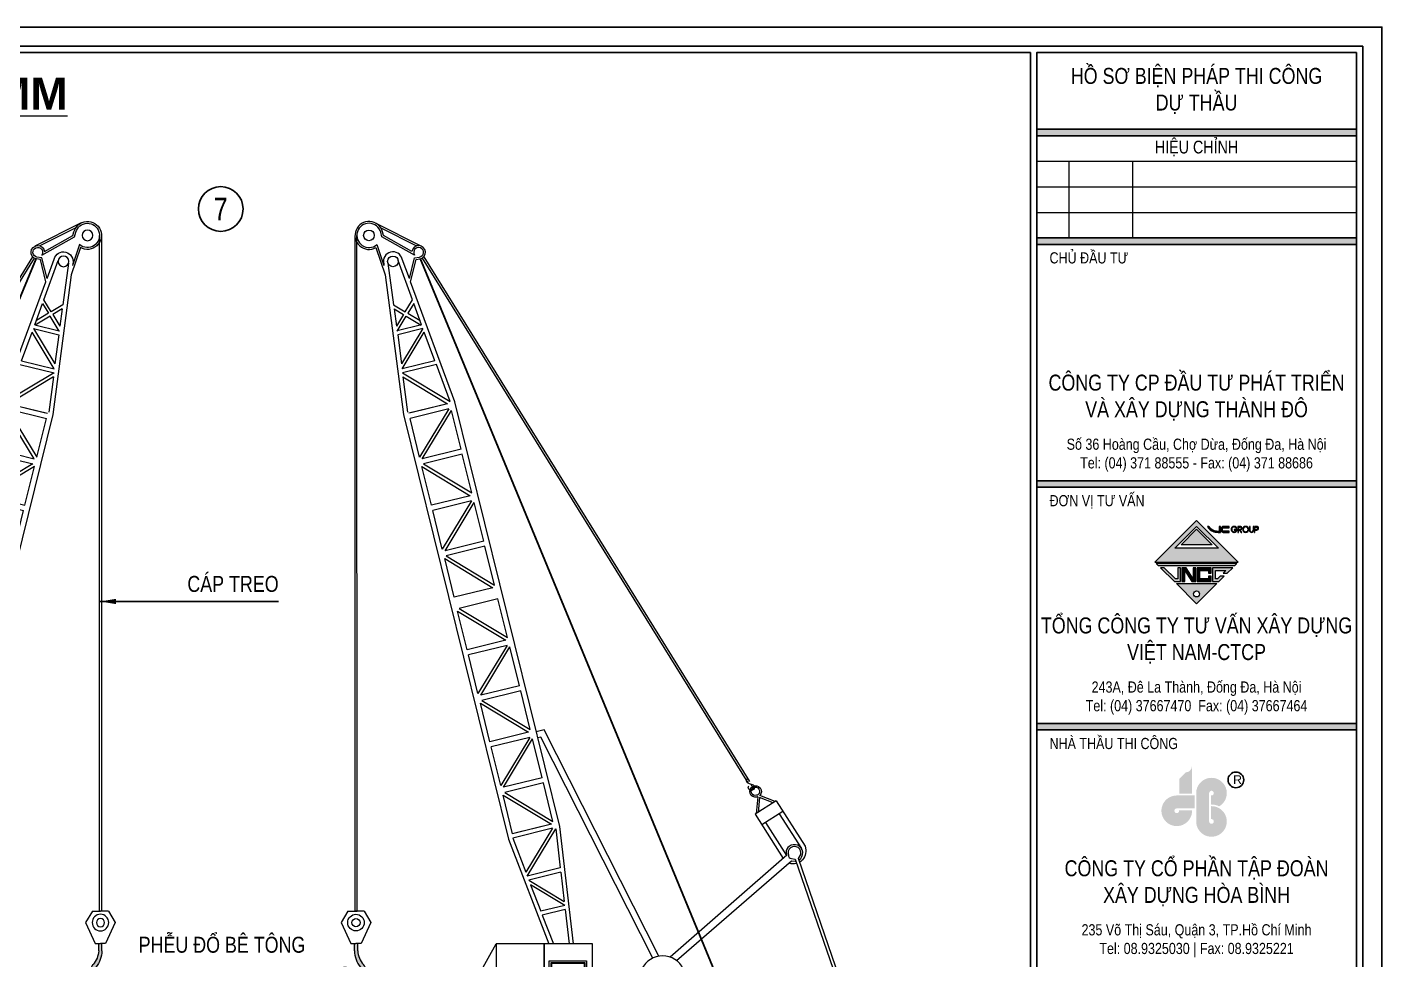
# Model space of a CAD drawing. Header units: millimetres. Extents: x -376071 to 28028791, y -269234 to 29325.
# Drawn here: x 343013 to 364209, y -254132 to -239534 of the extents above; entities that cross this region are included whole.
import ezdxf
from ezdxf.enums import TextEntityAlignment as Align

# ---------------------------------------------------------------- set-up
doc = ezdxf.new("R2010")
doc.units = ezdxf.units.MM
doc.header["$LTSCALE"] = 100
doc.set_wipeout_variables(frame=1)
doc.linetypes.add('CENTER', pattern=[50.8, 31.75, -6.35, 6.35, -6.35])
doc.linetypes.add('CONTINOUS', pattern=[0])
doc.layers.add('01. TEXT TIEU DE', color=7, linetype='Continuous')
doc.layers.add('03. HATCH 03', color=5, linetype='Continuous')
for name, color, linetype, lineweight in [('02. leader', 8, 'CONTINOUS', 5), ('02. NET BAO', 7, 'CONTINOUS', 13), ('02. Net dam', 7, 'CONTINOUS', 13), ('02. net manh', 8, 'CONTINOUS', 0), ('0_TEXT', 7, 'Continuous', 15)]:
    doc.layers.add(name, color=color, linetype=linetype, lineweight=lineweight)
doc.styles.add('Arial 0.8', font='arial_0.ttf', dxfattribs={"width": 0.8, "height": 250})
doc.styles.add('Arial 1.2', font='arial_0.ttf', dxfattribs={"width": 1.2, "height": 500})
doc.dimstyles.new('KT1', dxfattribs={"dimtxt": 250, "dimasz": 1000, "dimexe": 100, "dimexo": 100, "dimgap": 50, "dimtad": 1, "dimdec": 0, "dimzin": 2, "dimdsep": 46, "dimtxsty": 'Standard', "dimblk2": 'OBLIQUE', "dimcen": 0.09, "dimdle": 100, "dimclrt": 2, "dimadec": 0, "dimazin": 0, "dimtfac": 1, "dimtdec": 0, "dimtofl": 0, "dimtmove": 0, "dimatfit": 3, "dimfxl": 1, "dimtolj": 1, "dimtzin": 2, "dimarcsym": 0})

# ---------------------------------------------------------------- blocks, each defined once
blk = doc.blocks.new('*U310')
at = {"layer": '02. net manh'}
h = blk.add_hatch(dxfattribs=at)
h.set_pattern_fill('ANSI37', color=256, scale=1.08, style=0)
h.set_pattern_definition([(45, (-20838.07969, -33322.4676), (-0.09545941546, 0.09545941546), []), (135, (-20838.07969, -33322.4676), (-0.09545941546, -0.09545941546), [])])
h.paths.add_polyline_path([(-1730, 2375, 0.413975), (-1716, 2604, -0.167509), (-1817, 2843), (-1817, 2973), (-1846, 2973), (-1872, 2973), (-1872, 2843, 0.166919), (-1769, 2560, -0.37486), (-1816, 2461)])
h.paths.add_polyline_path([(-1816, 2461, -0.325623), (-1912, 2482, 0.383868), (-2090, 2545, -0.345642), (-2000, 2497, 0.646507), (-1730, 2375)])
at = {"lineweight": 0}
for p, q in [((-1988, 3533), (-2105, 3338)), ((-1988, 3533), (-1847, 3533)), ((-1706, 3533), (-1847, 3533)), ((-1706, 3533), (-1588, 3338)), ((-2105, 3338), (-1935, 2973)), ((-1588, 3338), (-1758, 2973)), ((-1935, 2973), (-1847, 2973)), ((-1758, 2973), (-1847, 2973))]:
    blk.add_line(p, q, dxfattribs=at)
at = {"layer": '02. NET BAO'}
for p, q in [((-1872, 2843), (-1872, 2973)), ((-1817, 2843), (-1817, 2973))]:
    blk.add_line(p, q, dxfattribs=at)
for centre, radius, start, end in [((-1408, 2851), 464, 181.0451, 218.9506), ((-1421, 2869), 397, 183.8282, 221.6445), ((-1838, 2497), 162, 180, 42.0247), ((-2036, 2414), 142, 28.7217, 112.7224), ((-2076, 2463), 82.6, 23.8169, 100.0862), ((-1849, 2537), 83.1, 221.3405, 15.6823)]:
    blk.add_arc(centre, radius, start, end, dxfattribs=at)
at = {"layer": '02. Net dam'}
for p, q in [((-918, 14532), (-1043, 14872)), ((-1339, 14596), (-1018, 12169)), ((-129, 12389), (-898, 14478)), ((1694, 5005), (-129, 12389)), ((-1018, 12169), (805, 4786)), ((5459, 5451), (5093, 5219)), ((5459, 5451), (5959, 4662)), ((5093, 5219), (5579, 4452)), ((1933, 2963), (1694, 5005)), ((805, 4786), (1506, 2963)), ((-25, 1862), (591, 2963)), ((591, 2963), (591, 1639)), ((1427, 2963), (591, 2963)), ((2263, 2374), (4741, 2374)), ((72, 1639), (-9, 1718)), ((1427, 1639), (72, 1639)), ((72, 1639), (72, 1121)), ((72, 1121), (-246, 1121)), ((-246, 1121), (-246, 747)), ((72, 1121), (1427, 1121)), ((-408, 379), (-408, 436)), ((-354, 379), (-354, 436))]:
    blk.add_line(p, q, dxfattribs=at)
at = {"layer": '02. Net dam', "linetype": 'Continuous'}
for p, q in [((-696, 14891), (4963, 5768)), ((-667, 14909), (4992, 5786)), ((-1365, 14792), (-1361, 14761)), ((-29, 815), (5713, 815)), ((6092, 436), (6092, 379)), ((-29, 0), (5713, 0))]:
    blk.add_line(p, q, dxfattribs=at)
at = {"layer": '02. Net dam'}
for points in [[(-898, 14478), (-803, 14864), (-738, 14875, 1.984807), (-874, 15006), (-1369, 15283), (-1386, 15347, 2.924165), (-1501, 15072), (-1339, 14596)], [(4988, 5790), (4989, 5803, 1.378328), (4941, 5791, 0.14046), (4974, 5761, 0.052226), (5038, 5737, -1.710555), (4974, 5671, -0.246655), (4982, 5711, 5.092194)], [(5855, 4425, 1.05359), (5684, 4658, 0.347153), (5634, 4550), (5642, 4506), (3615, 2734)], [(6558, 2374), (5847, 4449), (5884, 4517, 1.354461), (5670, 4510, 0.365923), (5724, 4449), (5787, 4435), (6501, 2374)], [(5959, 4662), (5974, 4601, -0.271297), (5868, 4386, 1.947893)], [(3725, 2675), (5723, 4410), (5789, 4402, 0.016649), (5798, 4403)], [(5680, 4373, 0.139571), (5811, 4366)]]:
    blk.add_lwpolyline(points, format="xyb", dxfattribs=at)
for points in [[(-1511, 15501), (-705, 15095)], [(3419, 2751), (1422, 6685), (1287, 6652)], [(3314, 2718), (1365, 6559), (1313, 6547)], [(4741, 2374), (6259, 2374), (6259, 1121), (4741, 1121)], [(4741, 1121), (4741, 1121), (2263, 1121)]]:
    blk.add_lwpolyline(points, dxfattribs=at)
at = {"layer": '02. Net dam', "linetype": 'Continuous'}
for points in [[(-1864, 15284), (-1864, 3533), (-1829, 3533), (-1831, 15284)], [(5698, 815), (5253, 984), (1803, 984), (484, 984), (-29, 815)]]:
    blk.add_lwpolyline(points, dxfattribs=at)
at = {"layer": '02. Net dam', "linetype": 'Continuous', "const_width": 32.5}
blk.add_lwpolyline([(4370, 2529), (-728, 14877)], dxfattribs=at)
at = {"layer": '02. Net dam'}
for points in [[(2263, 1121), (2263, 2963), (1427, 2963), (1427, 1121)], [(2374, 2529), (4715, 2529), (4715, 2392), (2374, 2392)], [(6877, 2374), (6877, 1121), (6272, 1121), (6272, 2374)], [(7021, 2374), (7021, 1121), (6902, 1121), (6902, 2374)]]:
    blk.add_lwpolyline(points, close=True, dxfattribs=at)
for centre, radius, start, end in [((-1204, 14832), 166, 13.868, 193.868), ((3484, 2360), 397, 25.1787, 154.8213), ((63, 1799), 108, 144.607, 228.4874)]:
    blk.add_arc(centre, radius, start, end, dxfattribs=at)
at = {"layer": '02. Net dam', "linetype": 'Continuous'}
for centre, start, end in [((-29, 436), 90, 180), ((5713, 436), 0, 90), ((-29, 379), 180, 270), ((5713, 379), 270, 0)]:
    blk.add_arc(centre, 379, start, end, dxfattribs=at)
at = {"layer": '02. net manh'}
for p, q in [((-865, 14165), (-1111, 14847)), ((-1293, 14802), (-1193, 14079)), ((-990, 13957), (-865, 14165)), ((-1193, 14079), (-990, 13957)), ((-1183, 14009), (-1142, 13707)), ((-1183, 14009), (-1019, 13910)), ((-1019, 13910), (-1142, 13707)), ((-841, 14099), (-943, 13929)), ((-943, 13929), (-733, 13802)), ((-707, 13728), (-841, 14099)), ((-1130, 13620), (-972, 13882)), ((-707, 13728), (-1130, 13623)), ((-684, 13665), (-1121, 13557)), ((-684, 13665), (-1054, 13051)), ((-972, 13882), (-714, 13726)), ((-1130, 13623), (-1130, 13620)), ((-1121, 13557), (-1054, 13051)), ((-1043, 12964), (-659, 13599)), ((-477, 13104), (-659, 13599)), ((-477, 13104), (-1043, 12964)), ((-447, 13042), (-1040, 12896)), ((-209, 12393), (-447, 13042)), ((-1040, 12896), (-209, 12393)), ((-1031, 12826), (-256, 12358)), ((-1031, 12826), (-950, 12211)), ((-256, 12358), (-929, 12191)), ((-234, 12269), (-907, 12102)), ((-256, 12358), (-891, 12201)), ((-234, 12269), (-741, 11429)), ((-741, 11429), (-907, 12102)), ((-694, 11401), (-187, 12240)), ((-21, 11567), (-187, 12240)), ((-21, 11567), (-694, 11401)), ((1, 11478), (-672, 11312)), ((-672, 11312), (168, 10805)), ((168, 10805), (1, 11478)), ((-700, 11265), (139, 10758)), ((-534, 10591), (-700, 11265)), ((139, 10758), (-534, 10591)), ((161, 10669), (-512, 10503)), ((161, 10669), (-346, 9829)), ((-299, 9801), (208, 10640)), ((374, 9967), (208, 10640)), ((-346, 9829), (-512, 10503)), ((374, 9967), (-299, 9801)), ((-305, 9665), (534, 9158)), ((-139, 8992), (-305, 9665)), ((396, 9878), (-277, 9712)), ((-277, 9712), (563, 9205)), ((563, 9205), (396, 9878)), ((534, 9158), (-139, 8992)), ((622, 8965), (-52, 8799)), ((788, 8292), (622, 8965)), ((-80, 8752), (760, 8245)), ((86, 8079), (-80, 8752)), ((-52, 8799), (788, 8292)), ((760, 8245), (86, 8079)), ((782, 8156), (108, 7990)), ((782, 8156), (274, 7316)), ((321, 7288), (829, 8128)), ((995, 7454), (829, 8128)), ((274, 7316), (108, 7990)), ((995, 7454), (321, 7288)), ((1017, 7365), (343, 7199)), ((1183, 6692), (1017, 7365)), ((481, 6479), (315, 7152)), ((315, 7152), (1155, 6645)), ((343, 7199), (1183, 6692)), ((1155, 6645), (481, 6479)), ((1176, 6556), (503, 6390)), ((669, 5717), (503, 6390)), ((1176, 6556), (669, 5717)), ((716, 5688), (1224, 6528)), ((1390, 5854), (1224, 6528)), ((1390, 5854), (716, 5688)), ((1412, 5765), (738, 5599)), ((1578, 5092), (1412, 5765)), ((5017, 5743), (5043, 5703)), ((710, 5552), (1550, 5045)), ((876, 4879), (710, 5552)), ((738, 5599), (1578, 5092)), ((5575, 5268), (5209, 5036)), ((5511, 5227), (5895, 4622)), ((1550, 5045), (876, 4879)), ((1567, 4974), (877, 4804)), ((1550, 5045), (914, 4888)), ((1567, 4974), (1105, 4209)), ((1130, 4144), (1625, 4963)), ((1625, 4963), (1704, 4286)), ((5273, 5076), (5637, 4502)), ((877, 4804), (1105, 4209)), ((1704, 4286), (1130, 4144)), ((1713, 4213), (1157, 4075)), ((1157, 4075), (1773, 3703)), ((1713, 4213), (1773, 3703)), ((1189, 3992), (1366, 3532)), ((1781, 3634), (1189, 3992)), ((1781, 3634), (1366, 3532)), ((1789, 3561), (1392, 3463)), ((1789, 3561), (1859, 2963)), ((1392, 3463), (1585, 2963)), ((1427, 1121), (1427, 2963)), ((3502, 2374), (3502, 1121)), ((3143, 1733), (3143, 1301)), ((3165, 1733), (3165, 1301)), ((3143, 1301), (3032, 1301))]:
    blk.add_line(p, q, dxfattribs=at)
at = {"layer": '02. net manh', "linetype": 'Continuous'}
for p, q in [((2240, 1104), (2240, 984)), ((2288, 1104), (2288, 984)), ((2342, 1104), (2342, 984)), ((2396, 1104), (2396, 984)), ((2450, 1104), (2450, 984)), ((2504, 1104), (2504, 984)), ((2558, 1104), (2558, 984)), ((2612, 1104), (2612, 984)), ((2666, 1104), (2666, 984)), ((2720, 1104), (2720, 984)), ((2775, 1104), (2775, 984)), ((2829, 1104), (2829, 984)), ((2883, 1104), (2883, 984)), ((2937, 1104), (2937, 984)), ((2991, 1104), (2991, 984)), ((3045, 1104), (3045, 984)), ((3100, 1104), (3100, 984)), ((3154, 1104), (3154, 984)), ((3208, 1104), (3208, 984)), ((3262, 1104), (3262, 984)), ((3316, 1104), (3316, 984)), ((3371, 1104), (3371, 984)), ((3425, 1104), (3425, 984)), ((3479, 1104), (3479, 984)), ((-29, 761), (316, 761)), ((451, 761), (871, 761)), ((1006, 761), (1438, 761)), ((1573, 761), (2016, 761)), ((2151, 761), (2639, 761)), ((2774, 761), (3159, 761)), ((3294, 761), (3678, 761)), ((3813, 761), (4198, 761)), ((4333, 761), (4717, 761)), ((4853, 761), (5237, 761)), ((5372, 761), (5713, 761)), ((-77, 329), (-77, 488)), ((-77, 488), (5774, 488)), ((363, 676), (404, 676)), ((918, 676), (959, 676)), ((1485, 676), (1526, 676)), ((2063, 676), (2104, 676)), ((2686, 676), (2727, 676)), ((3206, 676), (3247, 676)), ((3725, 676), (3766, 676)), ((4245, 676), (4286, 676)), ((4764, 676), (4806, 676)), ((5284, 676), (5325, 676)), ((5774, 488), (5774, 329)), ((5774, 329), (-77, 329)), ((-55, 351), (-55, 467)), ((-55, 467), (5752, 467)), ((5752, 351), (-55, 351)), ((5752, 467), (5752, 351)), ((6038, 436), (6038, 379)), ((316, 54), (-29, 54)), ((404, 139), (363, 139)), ((871, 54), (451, 54)), ((959, 139), (918, 139)), ((1438, 54), (1006, 54)), ((1526, 139), (1485, 139)), ((2016, 54), (1573, 54)), ((2104, 139), (2063, 139)), ((2639, 54), (2151, 54)), ((2727, 139), (2686, 139)), ((3159, 54), (2774, 54)), ((3247, 139), (3206, 139)), ((3678, 54), (3294, 54)), ((3766, 139), (3725, 139)), ((4198, 54), (3813, 54)), ((4286, 139), (4245, 139)), ((4717, 54), (4333, 54)), ((4806, 139), (4764, 139)), ((5237, 54), (4853, 54)), ((5325, 139), (5284, 139)), ((5713, 54), (5372, 54))]:
    blk.add_line(p, q, dxfattribs=at)
at = {"layer": '02. net manh', "linetype": 'CENTER'}
for p, q in [((0, -46), (0, 821)), ((5684, -46), (5684, 821)), ((555, 407), (-384, 407)), ((6240, 407), (5300, 407))]:
    blk.add_line(p, q, dxfattribs=at)
at = {"layer": '02. net manh'}
for points in [[(-918, 14532), (-830, 14893), (-744, 14907, 3.455735), (-827, 14942), (-1397, 15261), (-1417, 15338, 3.452721), (-1484, 15123), (-1361, 14761)], [(5138, 5520, 0.058144), (5124, 5518, -7.300134), (5171, 5545), (5171, 5545)], [(5440, 5439), (5173, 5545, 0.003182), (5171, 5545, 0.003182)]]:
    blk.add_lwpolyline(points, format="xyb", dxfattribs=at)
for points in [[(-1417, 15418), (-792, 15103)], [(5138, 5520), (5111, 5230)], [(5168, 5513), (5144, 5251)], [(5407, 5418), (5168, 5513)], [(3143, 1301), (2909, 1301), (2909, 1733), (3143, 1733)], [(3143, 1687), (2909, 1687)], [(3399, 1733), (3399, 1301), (3165, 1301)], [(3165, 1733), (3399, 1733)], [(3165, 1687), (3399, 1687)], [(3143, 1644), (2909, 1644)], [(3143, 1582), (2909, 1582)], [(3143, 1538), (2909, 1538)], [(3143, 1538), (2909, 1538)], [(3143, 1473), (2909, 1473)], [(3165, 1644), (3399, 1644)], [(3165, 1582), (3399, 1582)], [(3165, 1538), (3399, 1538)], [(3165, 1538), (3399, 1538)], [(3165, 1473), (3399, 1473)], [(3143, 1408), (2909, 1408)], [(3143, 1343), (2909, 1343)], [(3165, 1408), (3399, 1408)], [(3165, 1343), (3399, 1343)]]:
    blk.add_lwpolyline(points, dxfattribs=at)
blk.add_lwpolyline([(5141, 5551, 0.067494), (5116, 5548, -9.957373), (5142, 5561), (5141, 5551)], format="xyb", close=True, dxfattribs=at)
for points in [[(2162, 2672), (2162, 2039), (1513, 2039), (1513, 2672)], [(2129, 2640), (2129, 2071), (1546, 2071), (1546, 2640)], [(2118, 2629), (2118, 2082), (1557, 2082), (1557, 2629)], [(6866, 2363), (6866, 1131), (6283, 1131), (6283, 2363)], [(3421, 1755), (3421, 1280), (2888, 1280), (2888, 1755)]]:
    blk.add_lwpolyline(points, close=True, dxfattribs=at)
at = {"layer": '02. net manh', "linetype": 'Continuous'}
blk.add_lwpolyline([(3514, 984), (3514, 1104), (2222, 1104), (2222, 984)], close=True, dxfattribs=at)
for points in [[(5576, 815), (5245, 941), (491, 941), (110, 815)], [(348, 488), (348, 543), (490, 543)], [(370, 488), (370, 521), (468, 521)], [(468, 521), (468, 488)], [(490, 543), (490, 488)], [(5203, 488), (5203, 543), (5344, 543)], [(5224, 488), (5224, 521), (5322, 521)], [(5322, 521), (5322, 488)], [(5344, 543), (5344, 488)], [(490, 329), (490, 268), (348, 268), (348, 329)], [(468, 329), (468, 290), (370, 290), (370, 329)], [(5344, 329), (5344, 268), (5203, 268), (5203, 329)], [(5322, 329), (5322, 290), (5224, 290), (5224, 329)]]:
    blk.add_lwpolyline(points, dxfattribs=at)
for points in [[(451, 761), (871, 761, -0.419526)], [(1006, 761), (1438, 761, -0.419214)], [(1573, 761), (2016, 761, -0.418909)], [(2151, 761), (2639, 761, -0.418597)], [(2774, 761), (3159, 761, -0.418352)]]:
    blk.add_lwpolyline(points, format="xyb", dxfattribs=at)
at = {"layer": '02. net manh'}
for centre, radius in [((-1621, 15284), 92.9), ((-1204, 14832), 92.9), ((-1847, 3335), 144), ((-1847, 3335), 70.9)]:
    blk.add_circle(centre, radius, dxfattribs=at)
at = {"layer": '02. net manh', "linetype": 'Continuous'}
for centre, radius, start, end in [((-29, 436), 325, 90, 180), ((0, 407), 315, 14.8758, 345.573), ((260, 674), 103, 1.2004, 57.0879), ((507, 674), 103, 122.9121, 178.7996), ((815, 674), 103, 1.2004, 57.0879), ((1063, 674), 103, 122.9121, 178.7996), ((1382, 674), 103, 1.2004, 57.0879), ((1629, 674), 103, 122.9121, 178.7996), ((1959, 674), 103, 1.2004, 57.0879), ((2207, 674), 103, 122.9121, 178.7996), ((2583, 674), 103, 1.2004, 57.0879), ((2830, 674), 103, 122.9121, 178.7996), ((3102, 674), 103, 1.2004, 57.0879), ((3350, 674), 103, 122.9121, 178.7996), ((3622, 674), 103, 1.2004, 57.0879), ((3870, 674), 103, 122.9121, 178.7996), ((4142, 674), 103, 1.2004, 57.0879), ((4389, 674), 103, 122.9121, 178.7996), ((4661, 674), 103, 1.2004, 57.0879), ((4909, 674), 103, 122.9121, 178.7996), ((5181, 674), 103, 1.2004, 57.0879), ((5428, 674), 103, 122.9121, 178.7996), ((5684, 407), 315, 194.427, 165.1242), ((5713, 436), 325, 0, 90), ((0, 407), 283, 16.6335, 343.8711), ((0, 407), 272, 16.6335, 343.8711), ((0, 407), 250, 18.8714, 341.7058), ((5684, 407), 283, 196.1289, 163.3665), ((5684, 407), 272, 196.1289, 163.3665), ((5684, 407), 250, 198.2942, 161.1286), ((-29, 379), 325, 180, 270), ((5713, 379), 325, 270, 0), ((260, 141), 103, 302.9121, 358.7996), ((507, 141), 103, 181.2004, 237.0879), ((815, 141), 103, 302.9121, 358.7996), ((1063, 141), 103, 181.2004, 237.0879), ((1382, 141), 103, 302.9121, 358.7996), ((1629, 141), 103, 181.2004, 237.0879), ((1959, 141), 103, 302.9121, 358.7996), ((2207, 141), 103, 181.2004, 237.0879), ((2583, 141), 103, 302.9121, 358.7996), ((2830, 141), 103, 181.2004, 237.0879), ((3102, 141), 103, 302.9121, 358.7996), ((3350, 141), 103, 181.2004, 237.0879), ((3622, 141), 103, 302.9121, 358.7996), ((3870, 141), 103, 181.2004, 237.0879), ((4142, 141), 103, 302.9121, 358.7996), ((4389, 141), 103, 181.2004, 237.0879), ((4661, 141), 103, 302.9121, 358.7996), ((4909, 141), 103, 181.2004, 237.0879), ((5181, 141), 103, 302.9121, 358.7996), ((5428, 141), 103, 181.2004, 237.0879)]:
    blk.add_arc(centre, radius, start, end, dxfattribs=at)
blk = doc.blocks.new('_OBLIQUE')
at = {"color": 0, "linetype": 'ByBlock'}
blk.add_line((-0.5, -0.5), (0.5, 0.5), dxfattribs=at)
blk = doc.blocks.new('lo go hb')
at = {"linetype": 'ByBlock', "true_color": 0x047bfb}
h = blk.add_hatch(color=150, dxfattribs=at)
h.paths.add_polyline_path([(-524, 1333), (-820, 1038), (-229, 979)])
h.paths.add_polyline_path([(-229, 1629, -0.414208), (-524, 1333), (-229, 979)])
h.paths.add_polyline_path([(-229, 979), (-820, 1038), (-820, 329), (-229, 329)])
for points in [[(576, 359, -2.79063), (665, 251), (665, -174, -0.125559), (1049, -261, 1.726912), (-32, 359), (-32, -969, 2.465752), (665, -251), (665, -861, -2.79063), (576, -969)], [(-104, 249), (-943, 249, 2.465942), (-225, -448), (-835, -448, -2.792193), (-943, -359), (-104, -359)]]:
    blk.add_hatch(color=150, dxfattribs=at).paths.add_polyline_path(points)
at = {"color": 142}
blk.add_circle((1831, 979), 369, dxfattribs=at)
at = {"color": 142, "insert": (1698, 1197), "char_height": 416.19, "width": 1169.98, "attachment_point": 1}
blk.add_mtext('{\\fVNI-Helve|b0|i0|c0|p2;R}', dxfattribs=at)
blk = doc.blocks.new('Khung A3 COR3')
h = blk.add_hatch(color=256)
h.set_gradient(color1=(63, 127, 63), one_color=1, tint=1, name='INVCYLINDER')
h.paths.add_polyline_path([(366, 281), (416, 281), (416, 280), (366, 280)])
h = blk.add_hatch(color=256)
h.set_gradient(color1=(63, 127, 63), one_color=1, tint=1, name='INVCYLINDER')
h.paths.add_polyline_path([(366, 264), (416, 264), (416, 263), (366, 263)])
h = blk.add_hatch(color=256)
h.set_gradient(color1=(63, 127, 63), one_color=1, tint=1, name='INVCYLINDER')
h.paths.add_polyline_path([(366, 226), (416, 226), (416, 225), (366, 225)])
at = {"lineweight": 0, "true_color": 0xa40101}
h = blk.add_hatch(color=14, dxfattribs=at)
h.paths.add_polyline_path([(391, 219.79), (384.49, 213.28), (397.51, 213.28)])
h.paths.add_polyline_path([(387.59, 215.45), (391, 218.86), (394.41, 215.45)], flags=16)
h.paths.add_polyline_path([(388.57, 215.98), (391, 218.41), (393.43, 215.98)], flags=0)
for points in [[(394.73, 218.86), (394.52, 218.86), (394.52, 218.12, -0.0511), (393.77, 218.23, -0.180921), (392.94, 218.86), (392.71, 218.86, 0.200901), (393.72, 218.03, 0.056436), (394.6, 217.92), (394.73, 217.92)], [(396.11, 218.86), (395.17, 218.86, 0.414214), (394.84, 218.53), (394.84, 218.24, 0.414214), (395.17, 217.92), (396.11, 217.92), (396.11, 218.12), (395.17, 218.12, -0.414214), (395.05, 218.24), (395.05, 218.53, -0.414214), (395.17, 218.66), (396.11, 218.66)], [(396.85, 217.92), (396.89, 217.92, 0.401402), (397.34, 218.39), (396.87, 218.39), (396.87, 218.29), (397.24, 218.29, -4.537693), (397.18, 218.6), (397.29, 218.6, 1.731982)], [(397.82, 218.86), (397.45, 218.86), (397.45, 217.92), (397.55, 217.92), (397.55, 218.76), (397.82, 218.76, -1), (397.82, 218.37), (397.63, 218.37), (397.99, 217.92), (398.11, 217.92), (397.82, 218.28, 1)], [(399.37, 218.86), (399.27, 218.86), (399.27, 218.25, 1), (399.94, 218.25), (399.94, 218.86), (399.84, 218.86), (399.84, 218.25, -1), (399.37, 218.25)], [(397.3, 213.04), (384.7, 213.04), (385.02, 212.72), (396.98, 212.72)], [(388.5, 212.4), (388.07, 212.4), (388.07, 210.65), (387.71, 210.65), (385.96, 212.4), (385.34, 212.4), (387.53, 210.22), (388.5, 210.22)], [(390.89, 212.4), (390.46, 212.4), (390.46, 210.65), (389.37, 212.4), (388.72, 212.4), (388.72, 210.22), (389.15, 210.22), (389.15, 211.97), (390.25, 210.22), (390.89, 210.22)], [(393.29, 212.4), (391.11, 212.4), (391.11, 210.22), (393.29, 210.22), (393.29, 211.07), (392.86, 211.07), (392.86, 210.65), (391.54, 210.65), (391.54, 211.95), (392.86, 211.95), (392.86, 211.53), (393.29, 211.53)], [(396.66, 212.4), (393.51, 212.4), (393.51, 210.22), (394.47, 210.22), (395.33, 211.07), (394.71, 211.07), (394.29, 210.65), (393.94, 210.65), (393.94, 211.95), (395.59, 211.95), (395.17, 211.53), (395.78, 211.53)]]:
    blk.add_hatch(color=14, dxfattribs=at).paths.add_polyline_path(points)
h = blk.add_hatch(color=14, dxfattribs=at)
h.paths.add_polyline_path([(398.22, 218.39, 1), (399.16, 218.39, 1)])
h.paths.add_polyline_path([(399.07, 218.39, -1), (398.32, 218.39, -1)], flags=16)
h = blk.add_hatch(color=14, dxfattribs=at)
h.paths.add_polyline_path([(400.42, 218.86), (400.05, 218.86), (400.05, 217.92), (400.14, 217.92), (400.14, 218.28), (400.42, 218.28, 1)])
h.paths.add_polyline_path([(400.14, 218.76), (400.42, 218.76, -1), (400.42, 218.37), (400.14, 218.37)], flags=16)
h = blk.add_hatch(color=14, dxfattribs=at)
h.paths.add_polyline_path([(394.15, 209.9), (387.85, 209.9), (391, 206.76)])
h.paths.add_polyline_path([(391.47, 208.29, -1), (390.53, 208.29, -1)], flags=16)
h = blk.add_hatch(color=256)
h.set_gradient(color1=(63, 127, 63), one_color=1, tint=1, name='INVCYLINDER')
h.paths.add_polyline_path([(366, 188), (416, 188), (416, 187), (366, 187)])
at = {"color": 12, "lineweight": 0}
for p, q in [((391, 219.79), (384.49, 213.28)), ((387.59, 215.45), (391, 218.86)), ((388.57, 215.98), (391, 218.41)), ((397.51, 213.28), (391, 219.79)), ((391, 218.86), (394.41, 215.45)), ((391, 218.41), (393.43, 215.98)), ((392.94, 218.86), (392.71, 218.86)), ((394.73, 218.86), (394.52, 218.86)), ((394.52, 218.86), (394.52, 218.12)), ((394.73, 217.92), (394.73, 218.86)), ((394.84, 218.53), (394.84, 218.24)), ((395.05, 218.24), (395.05, 218.53)), ((396.11, 218.86), (395.17, 218.86)), ((395.17, 218.66), (396.11, 218.66)), ((396.11, 218.66), (396.11, 218.86)), ((397.34, 218.39), (396.87, 218.39)), ((396.87, 218.39), (396.87, 218.29)), ((397.18, 218.6), (397.29, 218.6)), ((397.82, 218.86), (397.45, 218.86)), ((397.45, 218.86), (397.45, 217.92)), ((397.55, 217.92), (397.55, 218.76)), ((397.55, 218.76), (397.82, 218.76)), ((397.82, 218.37), (397.63, 218.37)), ((397.63, 218.37), (397.99, 217.92)), ((399.37, 218.86), (399.27, 218.86)), ((399.27, 218.86), (399.27, 218.25)), ((399.37, 218.25), (399.37, 218.86)), ((399.94, 218.86), (399.84, 218.86)), ((399.84, 218.86), (399.84, 218.25)), ((399.94, 218.25), (399.94, 218.86)), ((400.42, 218.86), (400.05, 218.86)), ((400.05, 218.86), (400.05, 217.92)), ((400.14, 218.76), (400.42, 218.76)), ((400.14, 218.37), (400.14, 218.76)), ((400.42, 218.37), (400.14, 218.37)), ((394.6, 217.92), (394.73, 217.92)), ((396.11, 218.12), (395.17, 218.12)), ((395.17, 217.92), (396.11, 217.92)), ((396.11, 217.92), (396.11, 218.12)), ((396.85, 217.92), (396.89, 217.92)), ((396.87, 218.29), (397.24, 218.29)), ((397.45, 217.92), (397.55, 217.92)), ((398.11, 217.92), (397.82, 218.28)), ((397.99, 217.92), (398.11, 217.92)), ((400.05, 217.92), (400.14, 217.92)), ((400.14, 217.92), (400.14, 218.28)), ((400.14, 218.28), (400.42, 218.28)), ((394.41, 215.45), (387.59, 215.45)), ((393.43, 215.98), (388.57, 215.98)), ((384.49, 213.28), (397.51, 213.28)), ((397.3, 213.04), (384.7, 213.04)), ((384.7, 213.04), (385.02, 212.72)), ((385.02, 212.72), (396.98, 212.72)), ((385.96, 212.4), (385.34, 212.4)), ((385.34, 212.4), (387.53, 210.22)), ((387.71, 210.65), (385.96, 212.4)), ((388.5, 212.4), (388.07, 212.4)), ((388.07, 212.4), (388.07, 210.65)), ((388.5, 210.22), (388.5, 212.4)), ((389.37, 212.4), (388.72, 212.4)), ((388.72, 212.4), (388.72, 210.22)), ((389.15, 210.22), (389.15, 211.97)), ((389.15, 211.97), (390.25, 210.22)), ((390.46, 210.65), (389.37, 212.4)), ((390.89, 212.4), (390.46, 212.4)), ((390.46, 212.4), (390.46, 210.65)), ((390.89, 210.22), (390.89, 212.4)), ((393.29, 212.4), (391.11, 212.4)), ((391.11, 212.4), (391.11, 210.22)), ((393.29, 211.53), (393.29, 212.4)), ((396.66, 212.4), (393.51, 212.4)), ((393.51, 212.4), (393.51, 210.22)), ((395.78, 211.53), (396.66, 212.4)), ((396.98, 212.72), (397.3, 213.04)), ((387.53, 210.22), (388.5, 210.22)), ((388.07, 210.65), (387.71, 210.65)), ((388.72, 210.22), (389.15, 210.22)), ((390.25, 210.22), (390.89, 210.22)), ((391.11, 210.22), (393.29, 210.22)), ((391.54, 210.65), (391.54, 211.95)), ((391.54, 211.95), (392.86, 211.95)), ((392.86, 210.65), (391.54, 210.65)), ((392.86, 211.95), (392.86, 211.53)), ((392.86, 211.53), (393.29, 211.53)), ((393.29, 211.07), (392.86, 211.07)), ((392.86, 211.07), (392.86, 210.65)), ((393.29, 210.22), (393.29, 211.07)), ((393.51, 210.22), (394.47, 210.22)), ((393.94, 210.65), (393.94, 211.95)), ((393.94, 211.95), (395.59, 211.95)), ((394.29, 210.65), (393.94, 210.65)), ((394.71, 211.07), (394.29, 210.65)), ((394.47, 210.22), (395.33, 211.07)), ((395.33, 211.07), (394.71, 211.07)), ((395.59, 211.95), (395.17, 211.53)), ((395.17, 211.53), (395.78, 211.53))]:
    blk.add_line(p, q, dxfattribs=at)
at = {"ltscale": 2000}
for points in [[(420, 0), (420, 297), (0, 297), (0, 0)], [(417, 3), (417, 294), (3, 294), (3, 3)], [(365, 4), (365, 293), (4, 293), (4, 4)], [(416, 293), (366, 293), (366, 4), (416, 4)]]:
    blk.add_lwpolyline(points, close=True, dxfattribs=at)
at = {"color": 7, "flags": 128}
for points in [[(366, 281), (416, 281), (416, 280), (366, 280), (366, 281)], [(366, 264), (416, 264), (416, 263), (366, 263), (366, 264)], [(366, 226), (416, 226), (416, 225), (366, 225), (366, 226)], [(366, 188), (416, 188), (416, 187), (366, 187), (366, 188)]]:
    blk.add_lwpolyline(points, dxfattribs=at)
at = {"color": 7, "lineweight": 15, "flags": 128}
for points in [[(366, 276), (416, 276)], [(371, 276), (371, 264)], [(381, 276), (381, 264)], [(366, 272), (416, 272)], [(366, 268), (416, 268)]]:
    blk.add_lwpolyline(points, dxfattribs=at)
at = {"color": 12, "lineweight": 0}
blk.add_lwpolyline([(387.85, 209.9), (394.15, 209.9), (391, 206.76)], close=True, dxfattribs=at)
blk.add_circle((391, 208.29), 0.465, dxfattribs=at)
for centre, radius, start, end in [((394.2, 219.65), 1.69, 208.0594, 253.4977), ((394.2, 219.65), 1.49, 212.3021, 253.3223), ((395.17, 218.53), 0.326, 90, 180), ((395.17, 218.53), 0.123, 90, 180), ((396.87, 218.39), 0.47, 27.4864, 267.4825), ((396.87, 218.39), 0.376, 35.2344, 345.5225), ((396.87, 218.39), 0.47, 272.5175, 0), ((397.82, 218.57), 0.29, 270, 90), ((397.82, 218.57), 0.196, 270, 90), ((398.69, 218.39), 0.47, 0, 180), ((398.69, 218.39), 0.47, 180, 0), ((398.69, 218.39), 0.376, 0, 180), ((398.69, 218.39), 0.376, 180, 0), ((400.42, 218.57), 0.29, 270, 90), ((400.42, 218.57), 0.196, 270, 90), ((394.66, 221.85), 3.94, 256.1245, 269.045), ((394.66, 221.85), 3.73, 256.1971, 267.8982), ((395.17, 218.24), 0.326, 180, 270), ((395.17, 218.24), 0.123, 180, 270), ((399.6, 218.25), 0.333, 180, 0), ((399.6, 218.25), 0.239, 180, 0)]:
    blk.add_arc(centre, radius, start, end, dxfattribs=at)
at = {"color": 7, "lineweight": 0, "xscale": 0.003336270388982869, "yscale": 0.003336270388982869, "zscale": 0.003336270388982869}
blk.add_blockref('lo go hb', (391.05, 175.92), dxfattribs=at)
at = {"style": 'Arial 0.8', "width": 0.8}
blk.add_attdef('TENBANVE_001', (387.9, 33.5), '', height=2.5, dxfattribs=at)
blk.add_attdef('SOHIEU', text='', height=2.5, dxfattribs=at).set_placement((391, 7.25), align=Align.MIDDLE_CENTER)
at = {"layer": '03. HATCH 03', "color": 7, "lineweight": 15, "char_height": 1.75, "attachment_point": 1, "style": 'Arial 0.8'}
for s, insert, width in [('CHỦ ĐẦU TƯ', (368, 261.76), 14.872), ('ĐƠN VỊ TƯ VẤN', (368, 223.76), 18.2895), ('NHÀ THẦU THI CÔNG', (368, 185.76), 24.3084)]:
    blk.add_mtext(s, dxfattribs=dict(at, insert=insert, width=width))
at = {"layer": '0_TEXT', "color": 7, "lineweight": 15, "width": 50, "attachment_point": 5, "style": 'Arial 0.8'}
for s, insert, char_height in [('HỒ SƠ BIỆN PHÁP THI CÔNG \\PDỰ THẦU ', (391, 287), 2.5), ('HIỆU CHỈNH', (391, 278), 2), ('CÔNG TY CP ĐẦU TƯ PHÁT TRIỂN VÀ XÂY DỰNG THÀNH ĐÔ', (391, 239), 2.5), ('Số 36 Hoàng Cầu, Chợ Dừa, Đống Đa, Hà Nội\\PTel: (04) 371 88555^I- Fax: (04) 371 88686', (391, 230), 1.75), ('TỔNG CÔNG TY TƯ VẤN XÂY DỰNG VIỆT NAM-CTCP', (391, 201), 2.5), ('243A, Đê La Thành, Đống Đa, Hà Nội\\PTel: (04) 37667470 ^IFax: (04) 37667464', (391, 192), 1.75), ('CÔNG TY CỔ PHẦN TẬP ĐOÀN \\PXÂY DỰNG HÒA BÌNH', (391, 163), 2.5), ('\\pt40.25;235 Võ Thị Sáu, Quận 3, TP.Hồ Chí Minh \\PTel: 08.9325030 | Fax: 08.9325221', (391, 154), 1.75)]:
    blk.add_mtext(s, dxfattribs=dict(at, insert=insert, char_height=char_height))
blk = doc.blocks.new('Tagnumber')
blk.add_wipeout([(0, 25), (1.4, 25), (2.1, 24.9), (2.6, 24.9), (3.4, 24.8), (4.1, 24.7), (4.7, 24.6), (5.3, 24.4), (5.7, 24.4), (6.3, 24.2), (6.9, 24), (7.7, 23.8), (8.5, 23.5), (9, 23.3), (9.9, 22.9), (10.7, 22.6), (11.5, 22.2), (12, 21.9), (12.6, 21.6), (13.1, 21.3), (13.5, 21), (13.9, 20.8), (14.4, 20.4), (14.9, 20.1), (15.4, 19.7), (15.9, 19.3), (16.6, 18.7), (17.3, 18.1), (17.9, 17.5), (18.4, 17), (18.9, 16.3), (19.5, 15.7), (19.8, 15.3), (20.1, 14.9), (20.3, 14.6), (20.8, 13.8), (21.1, 13.3), (21.4, 12.9), (21.9, 12.1), (22.1, 11.8), (22.5, 10.9), (22.8, 10.2), (23, 9.8), (23.3, 9.1), (23.5, 8.5), (23.7, 7.9), (23.9, 7.5), (24, 6.9), (24.2, 6.1), (24.4, 5.6), (24.5, 4.9), (24.6, 4.3), (24.7, 3.6), (24.8, 2.9), (24.9, 2.2), (24.9, 1.7), (25, 1), (25, 0.4), (25, -0.4), (25, -1.1), (24.9, -2), (24.9, -2.6), (24.8, -3.4), (24.6, -4.2), (24.5, -5.1), (24.3, -6.1), (24.1, -6.8), (23.8, -7.6), (23.5, -8.4), (23.1, -9.5), (22.8, -10.2), (22.5, -10.9), (22.1, -11.7), (21.8, -12.2), (21.4, -13), (21.1, -13.5), (20.6, -14.2), (20.2, -14.7), (19.8, -15.2), (19.4, -15.8), (18.9, -16.3), (18.5, -16.8), (17.9, -17.5), (17.4, -18), (16.8, -18.6), (16.3, -19), (15.5, -19.7), (14.9, -20.1), (14.3, -20.5), (13.6, -21), (13, -21.3), (12.1, -21.9), (11.6, -22.2), (11, -22.5), (10.5, -22.7), (10, -22.9), (9, -23.3), (8.3, -23.6), (7.6, -23.8), (7, -24), (6.4, -24.2), (5.3, -24.4), (4.3, -24.6), (3.3, -24.8), (2.6, -24.9), (1.8, -24.9), (1, -25), (0.3, -25), (-0.7, -25), (-1.6, -24.9), (-2.5, -24.9), (-3.6, -24.7), (-4.6, -24.6), (-5.6, -24.4), (-6.4, -24.2), (-7.5, -23.8), (-8.3, -23.6), (-9.1, -23.3), (-9.9, -23), (-10.5, -22.7), (-11.2, -22.4), (-11.9, -22), (-12.6, -21.6), (-13.4, -21.1), (-14, -20.7), (-14.7, -20.2), (-15.3, -19.8), (-15.8, -19.4), (-16.5, -18.8), (-17, -18.3), (-17.6, -17.8), (-18, -17.3), (-18.4, -16.9), (-19, -16.2), (-19.6, -15.5), (-20.2, -14.7), (-20.7, -13.9), (-21.2, -13.2), (-21.7, -12.3), (-22.1, -11.7), (-22.5, -10.8), (-22.8, -10.3), (-23.1, -9.5), (-23.5, -8.6), (-23.8, -7.6), (-24, -6.9), (-24.4, -5.6), (-24.5, -4.8), (-24.6, -4.3), (-24.8, -3.3), (-24.8, -2.8), (-24.9, -2.2), (-24.9, -1.7), (-25, -1.1), (-25, 0), (-25, 0.8), (-25, 1.5), (-24.9, 2.3), (-24.8, 3.1), (-24.7, 3.9), (-24.5, 4.7), (-24.3, 5.8), (-24.1, 6.8), (-23.7, 7.9), (-23.4, 8.7), (-23.1, 9.6), (-22.8, 10.2), (-22.5, 10.9), (-22.3, 11.3), (-21.9, 12), (-21.7, 12.5), (-21.2, 13.2), (-20.7, 14.1), (-20.2, 14.7), (-19.7, 15.4), (-19.1, 16.2), (-18.7, 16.6), (-18.2, 17.2), (-17.9, 17.5), (-17.5, 17.9), (-17.1, 18.2), (-16.7, 18.6), (-15.7, 19.4), (-15.1, 20), (-14.5, 20.4), (-13.9, 20.8), (-13.3, 21.2), (-12.5, 21.7), (-11.6, 22.1), (-10.7, 22.6), (-9.8, 23), (-8.7, 23.4), (-7.6, 23.8), (-6.1, 24.2), (-4.8, 24.5), (-3.9, 24.7), (-2.9, 24.8), (-1.3, 25), (-0.6, 25)])
blk.add_circle((0, 0), 25)
blk = doc.blocks.new('Tag number')
blk.add_blockref('Tagnumber', (0, 0))
at = {"style": 'Arial 0.8', "width": 0.8}
blk.add_attdef('TAGNUMBER', text='', height=25, dxfattribs=at).set_placement((0, 0), align=Align.MIDDLE_CENTER)

msp = doc.modelspace()

# ---------------------------------------------------------------- block references
at = {"xscale": 100, "yscale": 100, "zscale": 100}
msp.add_blockref('Khung A3 COR3', (322208.6, -269233.8, -881.1), dxfattribs=at)
at = {"lineweight": 0, "yscale": 0.9, "zscale": 0.9}
for p, xscale in [((342498.1, -256549.5, -1409.8), -0.9), ((349820.2, -256549.5, -1409.8), 0.9)]:
    msp.add_blockref('*U310', p, dxfattribs=dict(at, xscale=xscale))

# ---------------------------------------------------------------- texts
at = {"lineweight": 0, "char_height": 250, "attachment_point": 3, "style": 'Arial 0.8'}
for s, insert in [('CÁP TREO', (346948.1, -248122.6, -2467.2)), ('PHỄU ĐỔ BÊ TÔNG', (347366.1, -253769.8, -2467.2))]:
    msp.add_mtext(s, dxfattribs=dict(at, insert=insert))
at = {"layer": '01. TEXT TIEU DE', "lineweight": 0, "insert": (323232.7, -240323.6), "char_height": 500, "width": 34668.519, "attachment_point": 1, "style": 'Arial 1.2'}
msp.add_mtext('{\\fArial|b1|i0|c0|p34;\\LQUY TRÌNH THI CÔNG TƯỜNG VÂY - TẤM TƯỜNG >2.800MM}', dxfattribs=at)

# ---------------------------------------------------------------- leaders
at = {"layer": '02. leader'}
msp.add_leader([(344155.1, -248522.7, -1938.5), (346017.1, -248522.7, -1938.5), (346944.7, -248522.7, -1938.5)], dimstyle='KT1', override={"dimasz": 250, "dimfxl": 0.18, "dimarcsym": 1}, dxfattribs=at)

# ---------------------------------------------------------------- next in the draw order: block references
at = {"xscale": 14, "yscale": 14, "zscale": 14}
msp.add_blockref('Tag number', (346042.1, -242380.6, -881.1), dxfattribs=at).add_auto_attribs({'TAGNUMBER': '7'})

doc.saveas('drawing.dxf')
